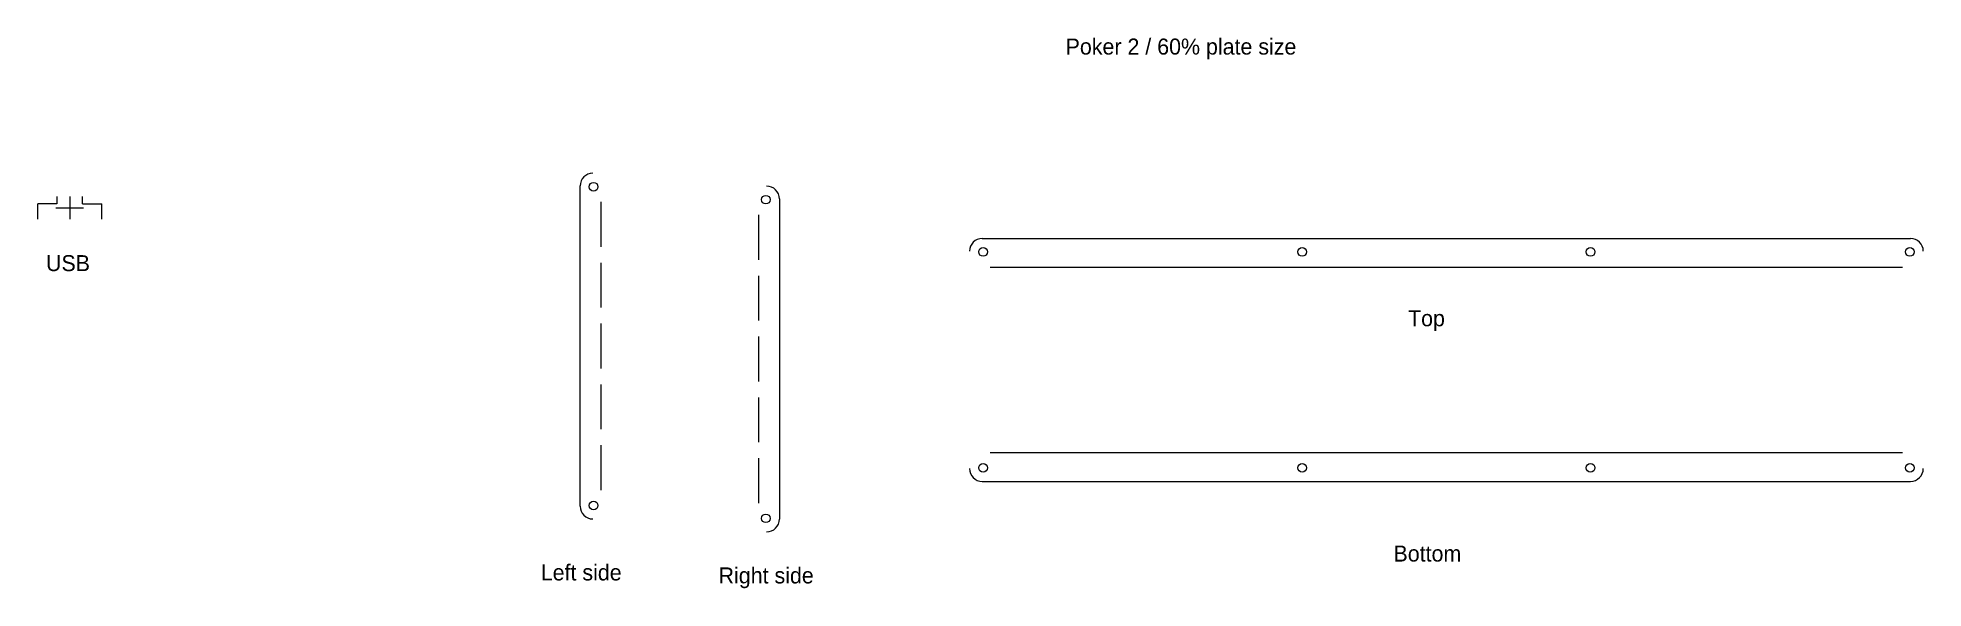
# Model space of a CAD drawing. Header units: millimetres. Extents: x -742 to 1487, y -1115 to 638.
# Drawn here: x 897 to 1487, y -137 to 35 of the extents above; entities that cross this region are included whole.
import ezdxf

# ---------------------------------------------------------------- set-up
doc = ezdxf.new("R2010")
doc.units = ezdxf.units.MM
doc.layers.add('Layer_1', color=7, linetype='CONTINUOUS')
doc.layers.add('text', color=4, linetype='CONTINUOUS', plot=False)

msp = doc.modelspace()

# ---------------------------------------------------------------- linework, layer by layer
at = {"layer": 'Layer_1'}
for p, q in [((1066.869, -111.729), (1066.869, -11.729)), ((1129.128, -15.772), (1129.128, -115.772))]:
    msp.add_line(p, q, dxfattribs=at)
at = {"layer": 'Layer_1', "linetype": 'ByBlock'}
for p, q in [((903.409, -17.256), (897.409, -17.256)), ((897.409, -22.056), (897.409, -17.256)), ((903.409, -15.056), (903.409, -17.256)), ((911.409, -17.256), (911.409, -15.056)), ((911.409, -17.256), (917.409, -17.256)), ((917.409, -22.056), (917.409, -17.256)), ((1192.537, -28.111), (1482.537, -28.111)), ((1192.537, -103.989), (1482.537, -103.989)), ((1192.537, -103.989), (1482.537, -103.989))]:
    msp.add_line(p, q, dxfattribs=at)
at = {"layer": 'Layer_1', "color": 1, "linetype": 'ByBlock'}
for p, q in [((907.409, -15.056), (907.409, -22.056)), ((1073.369, -16.729), (1073.369, -30.729)), ((903.097, -18.556), (911.721, -18.556)), ((1122.628, -20.772), (1122.628, -34.772)), ((1073.369, -35.729), (1073.369, -49.729)), ((1122.628, -39.772), (1122.628, -53.772)), ((1195.037, -37.111), (1480.037, -37.111)), ((1073.369, -54.729), (1073.369, -68.729)), ((1122.628, -58.772), (1122.628, -72.772)), ((1073.369, -73.729), (1073.369, -87.729)), ((1122.628, -77.772), (1122.628, -91.772)), ((1073.369, -92.729), (1073.369, -106.729)), ((1122.628, -96.772), (1122.628, -110.772)), ((1195.037, -94.989), (1480.037, -94.989))]:
    msp.add_line(p, q, dxfattribs=at)
at = {"layer": 'Layer_1'}
for centre in [(1071.101, -11.961), (1124.896, -16.004), (1192.77, -32.343), (1292.47, -32.343), (1382.605, -32.343), (1482.305, -32.343), (1192.77, -99.756), (1192.77, -99.756), (1292.47, -99.756), (1382.605, -99.756), (1482.305, -99.756), (1482.305, -99.756), (1071.101, -111.496), (1124.896, -115.54)]:
    msp.add_circle(centre, 1.35, dxfattribs=at)
for centre, start, end in [((1070.869, -11.729), 90, 180), ((1125.128, -15.772), 0, 90), ((1192.537, -32.111), 90, 180), ((1482.537, -32.111), 0, 90), ((1192.537, -99.989), 180, 270), ((1192.537, -99.989), 180, 270), ((1482.537, -99.989), 270, 0), ((1482.537, -99.989), 270, 0), ((1070.869, -111.729), 180, 270), ((1125.128, -115.772), 270, 0)]:
    msp.add_arc(centre, 4, start, end, dxfattribs=at)

# ---------------------------------------------------------------- texts
at = {"layer": 'text', "linetype": 'ByBlock', "char_height": 2.5, "width": 316.787, "attachment_point": 1}
for s, insert in [('{\\H2x;Poker 2 / 60% plate size}', (1218.568, 34.311)), ('{\\H2x;USB}', (900, -33.333)), ('{\\H2x;Top}', (1325.548, -50.553)), ('{\\H2x;Bottom}', (1321.006, -124.035)), ('{\\H2x;Left side}', (1054.582, -129.942)), ('{\\H2x;Right side}', (1110.145, -130.876))]:
    msp.add_mtext(s, dxfattribs=dict(at, insert=insert))

doc.saveas('drawing.dxf')
